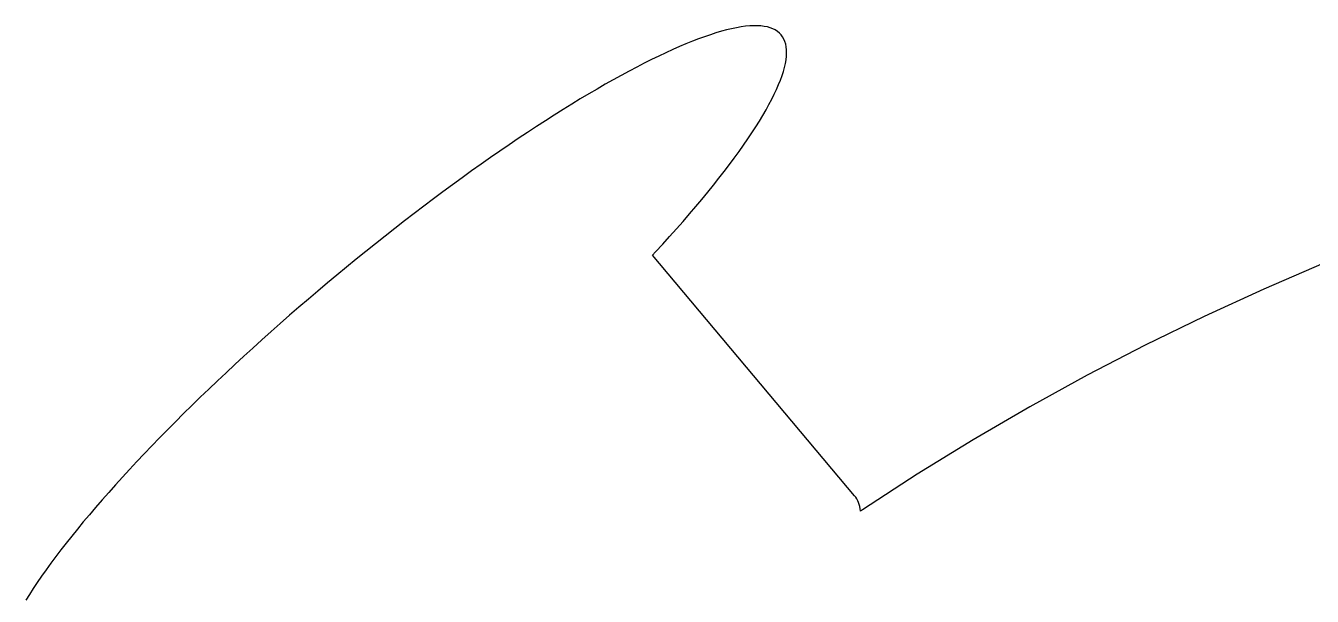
# Model space of a CAD drawing. Header units: metres. Extents: x -53 to 53, y -52 to 53.
# Drawn here: x -39.1 to -17.42, y 35.96 to 45.58 of the extents above; entities that cross this region are included whole.
import ezdxf

# ---------------------------------------------------------------- set-up
doc = ezdxf.new("R2010")
doc.units = ezdxf.units.M

msp = doc.modelspace()

# ---------------------------------------------------------------- linework, layer by layer
for p, q in [((-27.123, 45.5479), (-27.2043, 45.5311)), ((-27.0452, 45.5614), (-27.123, 45.5479)), ((-26.9709, 45.5715), (-27.0452, 45.5614)), ((-26.9003, 45.5782), (-26.9709, 45.5715)), ((-26.8332, 45.5815), (-26.9003, 45.5782)), ((-26.7698, 45.5813), (-26.8332, 45.5815)), ((-26.7101, 45.5778), (-26.7698, 45.5813)), ((-26.6542, 45.5709), (-26.7101, 45.5778)), ((-26.602, 45.5606), (-26.6542, 45.5709)), ((-26.5536, 45.5469), (-26.602, 45.5606)), ((-26.5091, 45.5298), (-26.5536, 45.5469)), ((-27.7625, 45.3596), (-27.8668, 45.3194)), ((-27.6614, 45.3964), (-27.7625, 45.3596)), ((-27.5634, 45.43), (-27.6614, 45.3964)), ((-27.4686, 45.4603), (-27.5634, 45.43)), ((-27.3772, 45.4872), (-27.4686, 45.4603)), ((-27.289, 45.5108), (-27.3772, 45.4872)), ((-27.2043, 45.5311), (-27.289, 45.5108)), ((-26.4685, 45.5093), (-26.5091, 45.5298)), ((-26.4317, 45.4855), (-26.4685, 45.5093)), ((-26.3988, 45.4584), (-26.4317, 45.4855)), ((-26.3699, 45.4279), (-26.3988, 45.4584)), ((-26.3448, 45.3941), (-26.3699, 45.4279)), ((-26.3238, 45.357), (-26.3448, 45.3941)), ((-26.3067, 45.3166), (-26.3238, 45.357)), ((-28.3136, 45.1266), (-28.4324, 45.0706)), ((-28.1975, 45.1796), (-28.3136, 45.1266)), ((-28.0843, 45.2294), (-28.1975, 45.1796)), ((-27.9741, 45.276), (-28.0843, 45.2294)), ((-27.8668, 45.3194), (-27.9741, 45.276)), ((-26.2937, 45.273), (-26.3067, 45.3166)), ((-26.2845, 45.2262), (-26.2937, 45.273)), ((-26.2795, 45.1762), (-26.2845, 45.2262)), ((-26.2813, 45.0667), (-26.2784, 45.123)), ((-26.2784, 45.123), (-26.2795, 45.1762)), ((-28.678, 44.9491), (-28.8047, 44.8839)), ((-28.5539, 45.0114), (-28.678, 44.9491)), ((-28.4324, 45.0706), (-28.5539, 45.0114)), ((-26.3139, 44.8794), (-26.2991, 44.9449)), ((-26.2991, 44.9449), (-26.2882, 45.0073)), ((-26.2882, 45.0073), (-26.2813, 45.0667)), ((-29.1993, 44.6703), (-29.3355, 44.5934)), ((-29.0654, 44.7444), (-29.1993, 44.6703)), ((-28.9339, 44.8156), (-29.0654, 44.7444)), ((-28.8047, 44.8839), (-28.9339, 44.8156)), ((-26.3824, 44.6653), (-26.3556, 44.7396)), ((-26.3556, 44.7396), (-26.3328, 44.811)), ((-26.3328, 44.811), (-26.3139, 44.8794)), ((-29.4738, 44.5137), (-29.6141, 44.4312)), ((-29.3355, 44.5934), (-29.4738, 44.5137)), ((-26.4863, 44.4255), (-26.4478, 44.5082)), ((-26.4478, 44.5082), (-26.4131, 44.5882)), ((-26.4131, 44.5882), (-26.3824, 44.6653)), ((-29.9007, 44.2581), (-30.0468, 44.1676)), ((-29.7565, 44.3459), (-29.9007, 44.2581)), ((-29.6141, 44.4312), (-29.7565, 44.3459)), ((-26.6251, 44.1614), (-26.575, 44.2521)), ((-26.575, 44.2521), (-26.5287, 44.3401)), ((-26.5287, 44.3401), (-26.4863, 44.4255)), ((-30.1946, 44.0745), (-30.3441, 43.979)), ((-30.0468, 44.1676), (-30.1946, 44.0745)), ((-26.7366, 43.9725), (-26.679, 44.0682)), ((-26.679, 44.0682), (-26.6251, 44.1614)), ((-30.4951, 43.881), (-30.6476, 43.7807)), ((-30.3441, 43.979), (-30.4951, 43.881)), ((-26.863, 43.7739), (-26.798, 43.8744)), ((-26.798, 43.8744), (-26.7366, 43.9725)), ((-30.8014, 43.678), (-30.9565, 43.5731)), ((-30.6476, 43.7807), (-30.8014, 43.678)), ((-27.004, 43.566), (-26.9317, 43.6711)), ((-26.9317, 43.6711), (-26.863, 43.7739)), ((-31.1128, 43.466), (-31.2702, 43.3567)), ((-30.9565, 43.5731), (-31.1128, 43.466)), ((-27.1593, 43.3494), (-27.0799, 43.4587)), ((-27.0799, 43.4587), (-27.004, 43.566)), ((-31.4286, 43.2454), (-31.5878, 43.1321)), ((-31.2702, 43.3567), (-31.4286, 43.2454)), ((-27.3284, 43.1245), (-27.2421, 43.2379)), ((-27.2421, 43.2379), (-27.1593, 43.3494)), ((-31.7479, 43.0169), (-31.9087, 42.8998)), ((-31.5878, 43.1321), (-31.7479, 43.0169)), ((-27.511, 42.8919), (-27.418, 43.0091)), ((-27.418, 43.0091), (-27.3284, 43.1245)), ((-32.0701, 42.7809), (-32.232, 42.6603)), ((-31.9087, 42.8998), (-32.0701, 42.7809)), ((-27.7066, 42.6522), (-27.6072, 42.7729)), ((-27.6072, 42.7729), (-27.511, 42.8919)), ((-32.3943, 42.5381), (-32.5569, 42.4143)), ((-32.232, 42.6603), (-32.3943, 42.5381)), ((-27.9148, 42.406), (-27.8092, 42.5299)), ((-27.8092, 42.5299), (-27.7066, 42.6522)), ((-32.7198, 42.289), (-32.8828, 42.1623)), ((-32.5569, 42.4143), (-32.7198, 42.289)), ((-28.0234, 42.2806), (-27.9148, 42.406)), ((-32.8828, 42.1623), (-33.0458, 42.0342)), ((-28.2495, 42.0256), (-28.135, 42.1538)), ((-28.135, 42.1538), (-28.0234, 42.2806)), ((-33.2087, 41.9049), (-33.3714, 41.7744)), ((-33.0458, 42.0342), (-33.2087, 41.9049)), ((-28.4868, 41.7656), (-28.3668, 41.8962)), ((-28.3668, 41.8962), (-28.2495, 42.0256)), ((-33.5339, 41.6427), (-33.696, 41.5101)), ((-33.3714, 41.7744), (-33.5339, 41.6427)), ((-28.5378, 41.7109), (-28.4868, 41.7656)), ((-25.1335, 37.6538), (-28.5378, 41.7109)), ((-33.696, 41.5101), (-33.8576, 41.3764)), ((-17.2207, 41.5746), (-18.2359, 41.1394)), ((-34.0187, 41.242), (-34.1791, 41.1067)), ((-33.8576, 41.3764), (-34.0187, 41.242)), ((-34.1791, 41.1067), (-34.3388, 40.9707)), ((-18.2359, 41.1394), (-19.24, 40.6795)), ((-34.4975, 40.8341), (-34.6554, 40.697)), ((-34.3388, 40.9707), (-34.4975, 40.8341)), ((-34.8122, 40.5594), (-34.9678, 40.4214)), ((-34.6554, 40.697), (-34.8122, 40.5594)), ((-19.24, 40.6795), (-20.2325, 40.1951)), ((-34.9678, 40.4214), (-35.1223, 40.2831)), ((-35.2753, 40.1446), (-35.427, 40.006)), ((-35.1223, 40.2831), (-35.2753, 40.1446)), ((-20.2325, 40.1951), (-21.2128, 39.6864)), ((-35.427, 40.006), (-35.5772, 39.8674)), ((-35.7258, 39.7287), (-35.8726, 39.5902)), ((-35.5772, 39.8674), (-35.7258, 39.7287)), ((-21.2128, 39.6864), (-22.1804, 39.1539)), ((-35.8726, 39.5902), (-36.0177, 39.4519)), ((-36.1609, 39.3139), (-36.3022, 39.1763)), ((-36.0177, 39.4519), (-36.1609, 39.3139)), ((-36.4415, 39.0391), (-36.5786, 38.9025)), ((-36.3022, 39.1763), (-36.4415, 39.0391)), ((-22.1804, 39.1539), (-23.1346, 38.5978)), ((-36.5786, 38.9025), (-36.7135, 38.7664)), ((-36.8461, 38.6311), (-36.9764, 38.4966)), ((-36.7135, 38.7664), (-36.8461, 38.6311)), ((-23.1346, 38.5978), (-24.0749, 38.0184)), ((-36.9764, 38.4966), (-37.1042, 38.3629)), ((-37.2295, 38.2302), (-37.3522, 38.0985)), ((-37.1042, 38.3629), (-37.2295, 38.2302)), ((-37.4723, 37.9679), (-37.5895, 37.8385)), ((-37.3522, 38.0985), (-37.4723, 37.9679)), ((-24.0749, 38.0184), (-25.0007, 37.4161)), ((-37.5895, 37.8385), (-37.704, 37.7103)), ((-37.8156, 37.5835), (-37.9243, 37.4581)), ((-37.704, 37.7103), (-37.8156, 37.5835)), ((-25.1133, 37.6275), (-25.1335, 37.6538)), ((-25.0951, 37.5995), (-25.1133, 37.6275)), ((-25.079, 37.5699), (-25.0951, 37.5995)), ((-25.0651, 37.5385), (-25.079, 37.5699)), ((-25.0532, 37.5054), (-25.0651, 37.5385)), ((-38.0299, 37.3342), (-38.1324, 37.2119)), ((-37.9243, 37.4581), (-38.0299, 37.3342)), ((-25.0435, 37.4707), (-25.0532, 37.5054)), ((-25.0359, 37.4344), (-25.0435, 37.4707)), ((-25.0305, 37.3964), (-25.0359, 37.4344)), ((-25.0304, 37.3957), (-25.0305, 37.3964)), ((-25.0007, 37.4161), (-25.0304, 37.3957)), ((-38.2318, 37.0912), (-38.3281, 36.9722)), ((-38.1324, 37.2119), (-38.2318, 37.0912)), ((-38.3281, 36.9722), (-38.421, 36.8549)), ((-38.5107, 36.7396), (-38.5969, 36.6262)), ((-38.421, 36.8549), (-38.5107, 36.7396)), ((-38.6798, 36.5147), (-38.7592, 36.4053)), ((-38.5969, 36.6262), (-38.6798, 36.5147)), ((-38.835, 36.2981), (-38.9073, 36.193)), ((-38.7592, 36.4053), (-38.835, 36.2981)), ((-38.976, 36.0902), (-39.0411, 35.9897)), ((-38.9073, 36.193), (-38.976, 36.0902)), ((-39.0411, 35.9897), (-39.1024, 35.8916))]:
    msp.add_line(p, q)

doc.saveas('drawing.dxf')
